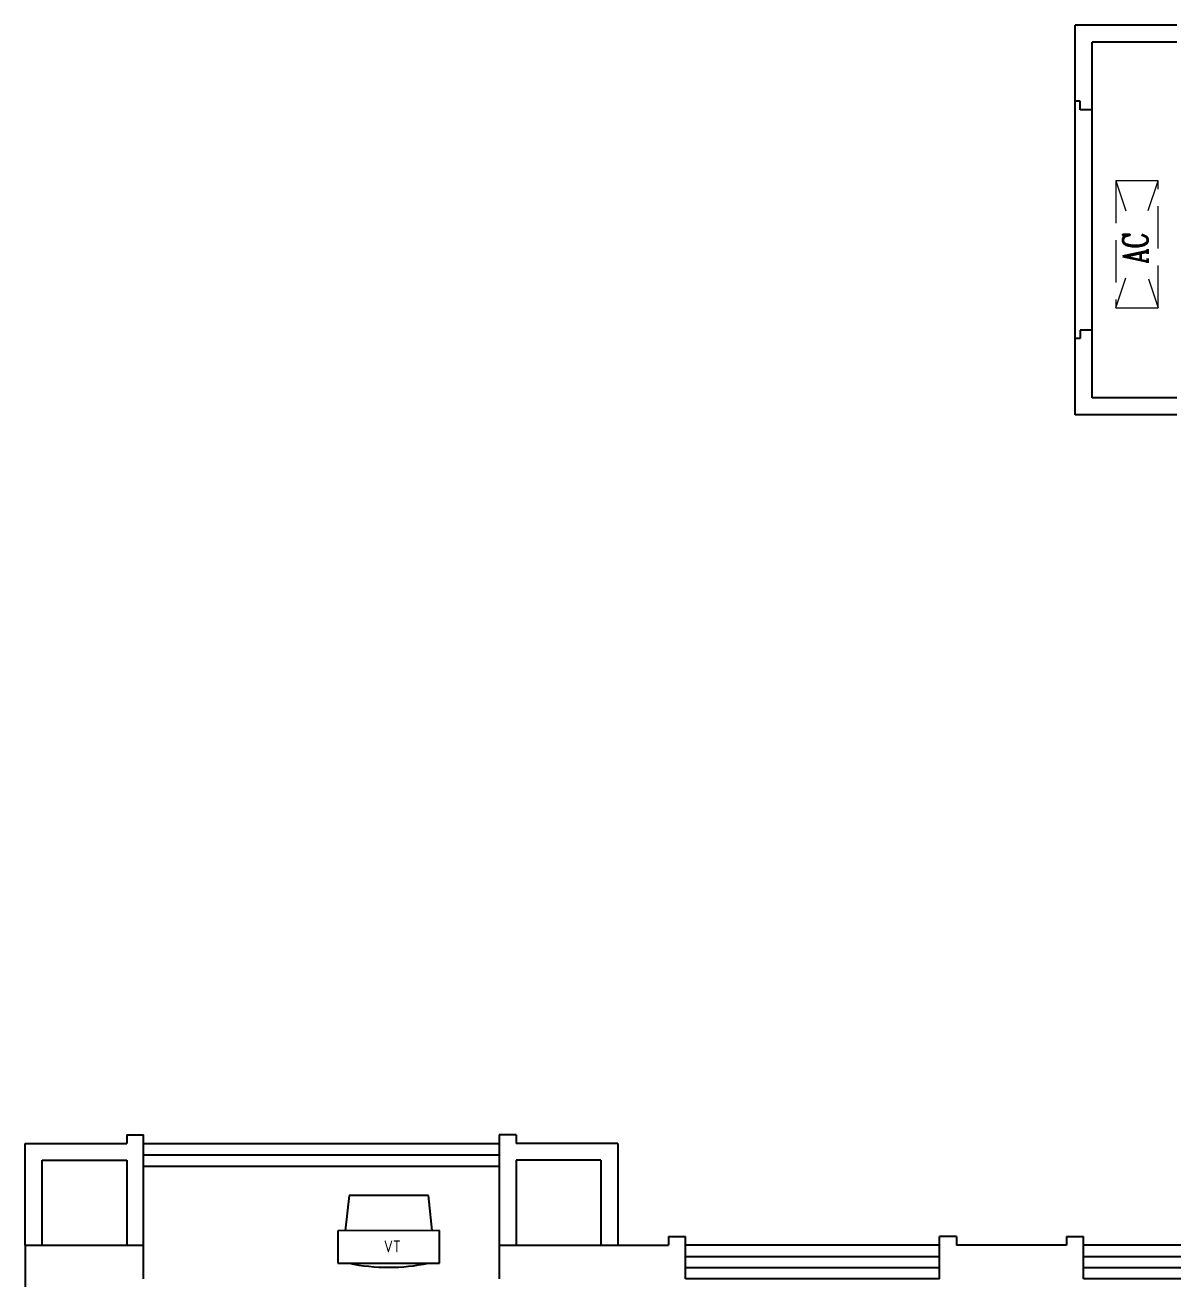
# Model space of a CAD drawing. Extents: x -503269 to -469069, y -592911 to -562261.
# Drawn here: x -502669 to -495892, y -573961 to -566561 of the extents above; entities that cross this region are included whole.
import ezdxf
from ezdxf.enums import TextEntityAlignment as Align

# ---------------------------------------------------------------- set-up
doc = ezdxf.new("R2010")
doc.units = 0
doc.header["$LTSCALE"] = 1000
doc.header["$MEASUREMENT"] = 0
doc.linetypes.add('DASH', pattern=[0.35, 0.25, -0.1])
doc.layers.get('0').update_dxf_attribs({"linetype": 'CONTINUOUS'})
for name, color, linetype, lineweight in [('AC', 11, 'CONTINUOUS', 9), ('axis3', 134, 'CONTINUOUS', 13), ('FUR1', 223, 'CONTINUOUS', 0), ('房间名称', 7, 'CONTINUOUS', 9)]:
    doc.layers.add(name, color=color, linetype=linetype, lineweight=lineweight)
for name, color, linetype in [('F', 8, 'CONTINUOUS'), ('WALL', 2, 'CONTINUOUS'), ('WINDOW', 3, 'CONTINUOUS'), ('WINDOW_TEXT', 7, 'CONTINUOUS')]:
    doc.layers.add(name, color=color, linetype=linetype)
doc.styles.add('_ROMANC', font='ROMANC', dxfattribs={"width": 0.6})
doc.styles.add('DIM_FONT', font='ROMAND.shx', dxfattribs={"width": 0.7})
doc.styles.add('SIMPLEX', font='SIMPLEX.SHX')
doc.styles.get("Standard").update_dxf_attribs({"font": 'GBENOR', "bigfont": 'GBCBIG'})

# ---------------------------------------------------------------- blocks, each defined once
blk = doc.blocks.new('_WBLK')
for p, q in [((-0.5, 0.5), (0.5, 0.5)), ((0.5, 0.1667), (-0.5, 0.1667)), ((0.5, -0.1667), (-0.5, -0.1667)), ((-0.5, -0.5), (0.5, -0.5))]:
    blk.add_line(p, q)
at = {"layer": 'WINDOW_TEXT', "style": 'SIMPLEX', "flags": 9}
blk.add_attdef('A', text='', height=1, dxfattribs=at).set_placement((0, 1.5), align=Align.MIDDLE)
blk = doc.blocks.new('hdgsgs')
at = {"layer": 'WALL'}
for p, q in [((576969.8, 471418), (576969.8, 471368)), ((576969.8, 471418), (577069.8, 471418)), ((577069.8, 471168), (577069.8, 471418)), ((578569.8, 471168), (578569.8, 471418)), ((578669.8, 471418), (578569.8, 471418)), ((578669.8, 471418), (578669.8, 471368)), ((579319.8, 471418), (579319.8, 471368)), ((579319.8, 471418), (579419.8, 471418)), ((579419.8, 471168), (579419.8, 471418)), ((573169.8, 471368), (573169.8, 468118)), ((573169.8, 471368), (573869.8, 471368)), ((573869.8, 471168), (573869.8, 471368)), ((575969.8, 471368), (576969.8, 471368)), ((575969.8, 471368), (575969.8, 471168)), ((579319.8, 471368), (578669.8, 471368))]:
    blk.add_line(p, q, dxfattribs=at)
at = {"layer": 'WINDOW', "xscale": -1500, "yscale": 200, "zscale": 1500}
for p in [(577819.8, 471268), (580169.8, 471268)]:
    blk.add_blockref('_WBLK', p, dxfattribs=at)
blk = doc.blocks.new('_C10HGB')
at = {"linetype": 'DASH'}
for p, q in [((0, 250), (176.8, 191.1)), ((750, 250), (573.2, 191.1)), ((172.2, 57.4), (0, 0)), ((575.5, 58.2), (750, 0))]:
    blk.add_line(p, q, dxfattribs=at)
blk.add_lwpolyline([(750, 0), (750, 250), (0, 250), (0, 0), (750, 0)], dxfattribs=at)
at = {"style": '_ROMANC', "width": 0.7}
blk.add_text('AC', height=148.6, rotation=360, dxfattribs=at).set_placement((261.2, 60))
at = {"style": 'DIM_FONT', "width": 0.8, "flags": 9}
for tag in ['YSIZE', 'XSIZE']:
    blk.add_attdef(tag, (0, 0), '', height=0.5, dxfattribs=at)
blk = doc.blocks.new('A$C613034C0')
at = {"layer": 'FUR1'}
for p, q in [((429.3, 1272.8), (146.4, 989.9)), ((429.3, 1272.8), (1065.7, 636.4)), ((429.3, 1230.4), (167.7, 968.7)), ((429.3, 1230.4), (1023.3, 636.4)), ((705, 773.7), (363, 1071.6)), ((682.9, 714.3), (209.8, 883)), ((678.9, 636.3), (104.9, 637.3)), ((1065.7, 636.4), (429.3, 0)), ((1023.3, 636.4), (429.3, 42.4)), ((682.3, 558.5), (208, 393.3)), ((704, 498.9), (359.8, 203.6)), ((146.4, 282.8), (429.3, 0)), ((167.7, 304.1), (429.3, 42.4))]:
    blk.add_line(p, q, dxfattribs=at)
blk.add_circle((928.9, 631.7), 30, dxfattribs=at)
for radius in [500, 470]:
    blk.add_arc((500, 636.4), radius, 135, 225, dxfattribs=at)
blk = doc.blocks.new('jghsfgfd')
at = {"layer": 'WALL'}
for p, q in [((561849.3, 385958.2), (561249.3, 385958.2)), ((561249.3, 385508.2), (561249.3, 385958.2)), ((561849.3, 385858.2), (561349.3, 385858.2)), ((561349.3, 385458.2), (561349.3, 385858.2)), ((561279.3, 385508.2), (561249.3, 385508.2)), ((561279.3, 385458.2), (561279.3, 385508.2)), ((561349.3, 385458.2), (561279.3, 385458.2)), ((561349.3, 384158.2), (561279.3, 384158.2)), ((561279.3, 384158.2), (561279.3, 384108.2)), ((561349.3, 383758.2), (561349.3, 384158.2)), ((561249.3, 383658.2), (561249.3, 384108.2)), ((561279.3, 384108.2), (561249.3, 384108.2)), ((561849.3, 383758.2), (561349.3, 383758.2)), ((561849.3, 383658.2), (561249.3, 383658.2))]:
    blk.add_line(p, q, dxfattribs=at)
at = {"layer": 'WINDOW'}
for p, q in [((561249.3, 384108.2), (561249.3, 385508.2)), ((561349.3, 384158.2), (561349.3, 385458.2))]:
    blk.add_line(p, q, dxfattribs=at)
blk = doc.blocks.new('jgsdgdsgds')
at = {"layer": 'AC', "rotation": 90}
blk.add_blockref('_C10HGB', (621530.2, 470171), dxfattribs=at)
at = {"layer": 'FUR1', "xscale": 0.9444444444518924, "yscale": 0.9444444444379767, "zscale": 0.9444444444444444, "rotation": 225}
blk.add_blockref('A$C613034C0', (622127.1, 470877), dxfattribs=at)
at = {"layer": '房间名称'}
blk.add_blockref('jghsfgfd', (59791.1, 85882.2), dxfattribs=at)
blk = doc.blocks.new('A$C7C9A6AE1')
for p, q in [((600, -23.9), (0, -23.9)), ((0, -23.9), (0, -216)), ((600, -216), (600, -23.9)), ((0, -216), (600, -216)), ((43.8, -216), (65.8, -423.9)), ((534.2, -423.9), (556.2, -216)), ((65.8, -423.9), (534.2, -423.9))]:
    blk.add_line(p, q)
blk.add_arc((300, -1159.3, 0), 1159.3, 78.34314, 101.65686)
at = {"extrusion": (-7.168e-13, -1.109e-13, -1)}
blk.add_text('TV', height=70, rotation=180, dxfattribs=at).set_placement((-227.9, -88.2))

msp = doc.modelspace()

# ---------------------------------------------------------------- linework, layer by layer
at = {"layer": 'WALL'}
for p, q in [((-502069.4, -573111.1), (-502069.4, -573161.1)), ((-502069.4, -573111.1), (-501969.4, -573111.1)), ((-501969.4, -573961.1), (-501969.4, -573111.1)), ((-499869.4, -573111.1), (-499869.4, -573961.1)), ((-499769.4, -573111.1), (-499869.4, -573111.1)), ((-499769.4, -573111.1), (-499769.4, -573161.1)), ((-502669.4, -573161.1), (-502069.4, -573161.1)), ((-502669.4, -573761.1), (-502669.4, -573161.1)), ((-499169.4, -573161.1), (-499769.4, -573161.1)), ((-499169.4, -573161.1), (-499169.4, -573761.1)), ((-502569.4, -573761.1), (-502569.4, -573261.1)), ((-502569.4, -573261.1), (-502069.4, -573261.1)), ((-502069.4, -573261.1), (-502069.4, -573761.1)), ((-499769.4, -573261.1), (-499769.4, -573761.1)), ((-499269.4, -573261.1), (-499769.4, -573261.1)), ((-499269.4, -573261.1), (-499269.4, -573761.1))]:
    msp.add_line(p, q, dxfattribs=at)
at = {"layer": 'WINDOW'}
for p, q in [((-501969.4, -573161.1), (-499869.4, -573161.1)), ((-501969.4, -573228.1), (-499869.4, -573228.1)), ((-501969.4, -573295.1), (-499869.4, -573295.1))]:
    msp.add_line(p, q, dxfattribs=at)

# ---------------------------------------------------------------- block references
msp.add_blockref('hdgsgs', (-1075839.2, -1045129.1))
at = {"layer": 'axis3'}
msp.add_blockref('jgsdgdsgds', (-1117509.8, -1038401.4), dxfattribs=at)
at = {"layer": 'F', "linetype": 'Continuous', "extrusion": (0, 0, -1), "xscale": -1, "zscale": -1, "rotation": 179.9813691712767}
msp.add_blockref('A$C7C9A6AE1', (500222.2, -573892.2), dxfattribs=at)

doc.saveas('drawing.dxf')
